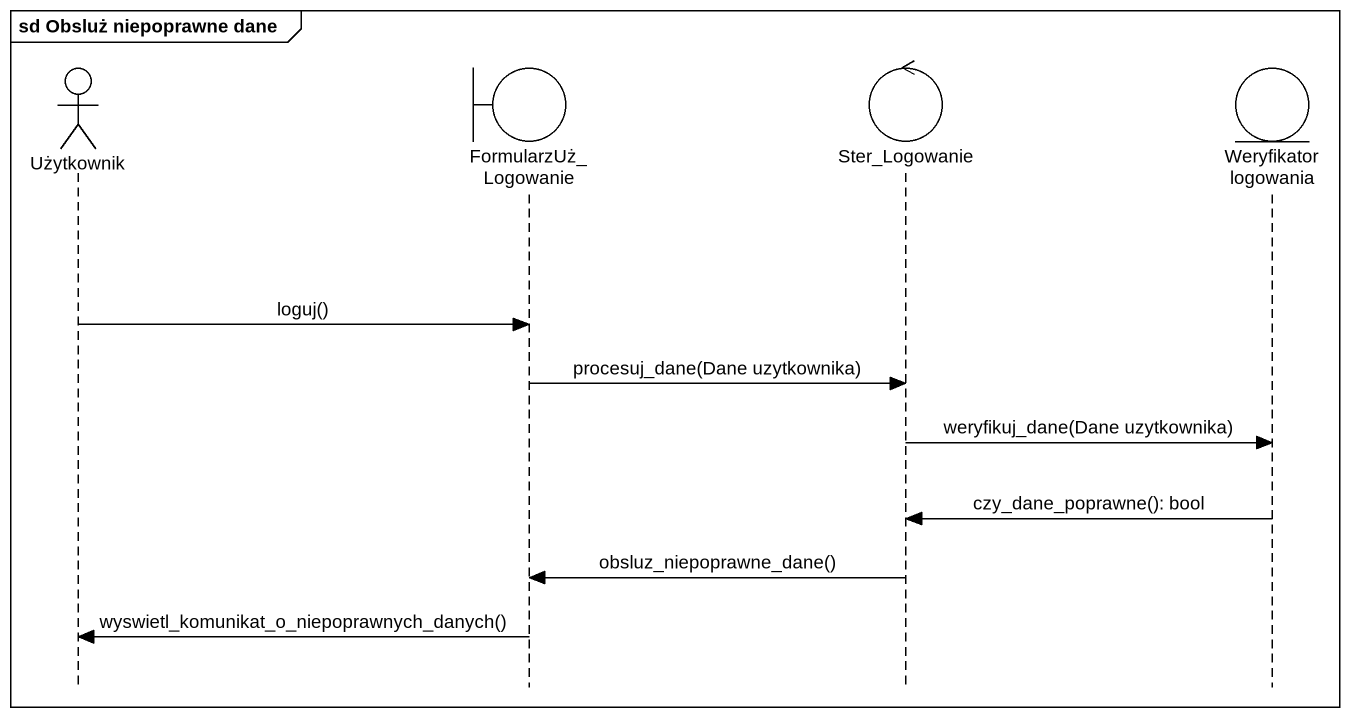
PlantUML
@startuml
mainframe sd Obsluż niepoprawne dane
hide footbox
actor Użytkownik
boundary FormularzUż_Logowanie
control Ster_Logowanie
entity "Weryfikator logowania" as Weryfikator_logowania

Użytkownik -> FormularzUż_Logowanie : loguj()
FormularzUż_Logowanie -> Ster_Logowanie : procesuj_dane(Dane uzytkownika)
Ster_Logowanie -> Weryfikator_logowania : weryfikuj_dane(Dane uzytkownika)
Weryfikator_logowania -> Ster_Logowanie : czy_dane_poprawne(): bool
Ster_Logowanie -> FormularzUż_Logowanie : obsluz_niepoprawne_dane()
FormularzUż_Logowanie -> Użytkownik : wyswietl_komunikat_o_niepoprawnych_danych()
@enduml
